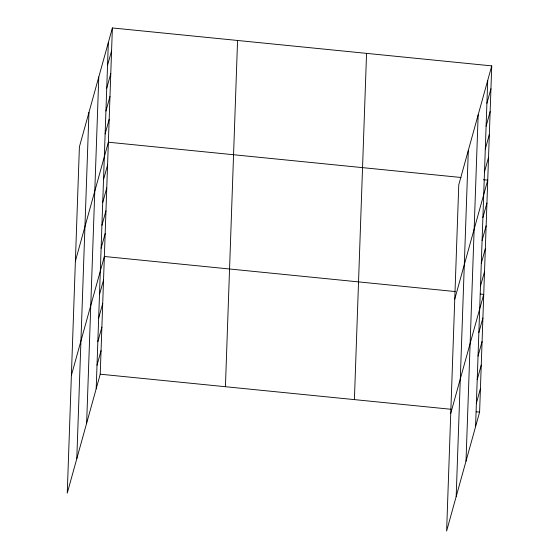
<?xml version="1.0" encoding="UTF-8"?>
<svg xmlns="http://www.w3.org/2000/svg" width="559" height="559" viewBox="0 0 559 559"><rect width="100%" height="100%" fill="white"/><g stroke="black" fill="none" stroke-linecap="round" stroke-linejoin="round"><path stroke-width="0.84" d="M76.8 458.68L88.951 112.436M86.638 423.205L98.789 76.96M96.19 388.771L108.334 42.526M112.38 27.95L79.399 146.863L67.255 493.115L100.229 374.195L112.38 27.95L491.745 65.885L479.601 412.137L446.62 531.05L458.771 184.805L491.745 65.885M225.424 386.716L237.568 40.472M354.406 399.615L366.557 53.371M456.172 496.616L468.316 150.371M466.01 461.14L478.155 114.895M475.562 426.713L487.707 80.461M107.531 65.375L111.576 50.799M106.734 88.231L110.773 73.655M105.93 111.08L109.969 96.504M105.127 133.936L109.173 119.36M75.388 261.123L108.369 142.21L460.972 177.476M103.527 179.642L107.566 165.066M102.723 202.491L106.762 187.915M101.92 225.347L105.965 210.771M101.116 248.196L105.162 233.62M71.384 375.389L104.358 256.476L455.243 291.56M99.488 294.593L103.534 280.017M98.663 318.141L102.709 303.565M97.839 341.682L101.885 327.106M97.014 365.23L101.053 350.654M486.903 103.317L490.949 88.741M486.106 126.166L490.145 111.59M485.303 149.022L489.342 134.446M484.499 171.872L488.545 157.296M454.76 299.065L487.741 180.152L483.423 179.718M482.899 217.577L486.938 203.001M482.096 240.433L486.134 225.857M481.292 263.282L485.338 248.706M480.488 286.131L484.534 271.562M450.757 413.325L483.731 294.411L480.279 294.069M478.86 332.528L482.906 317.959M478.036 356.076L482.082 341.5M477.211 379.624L481.25 365.048M476.387 403.165L480.426 388.589M100.229 374.195L451.106 409.286M476.149 411.787L479.601 412.137"/></g></svg>
